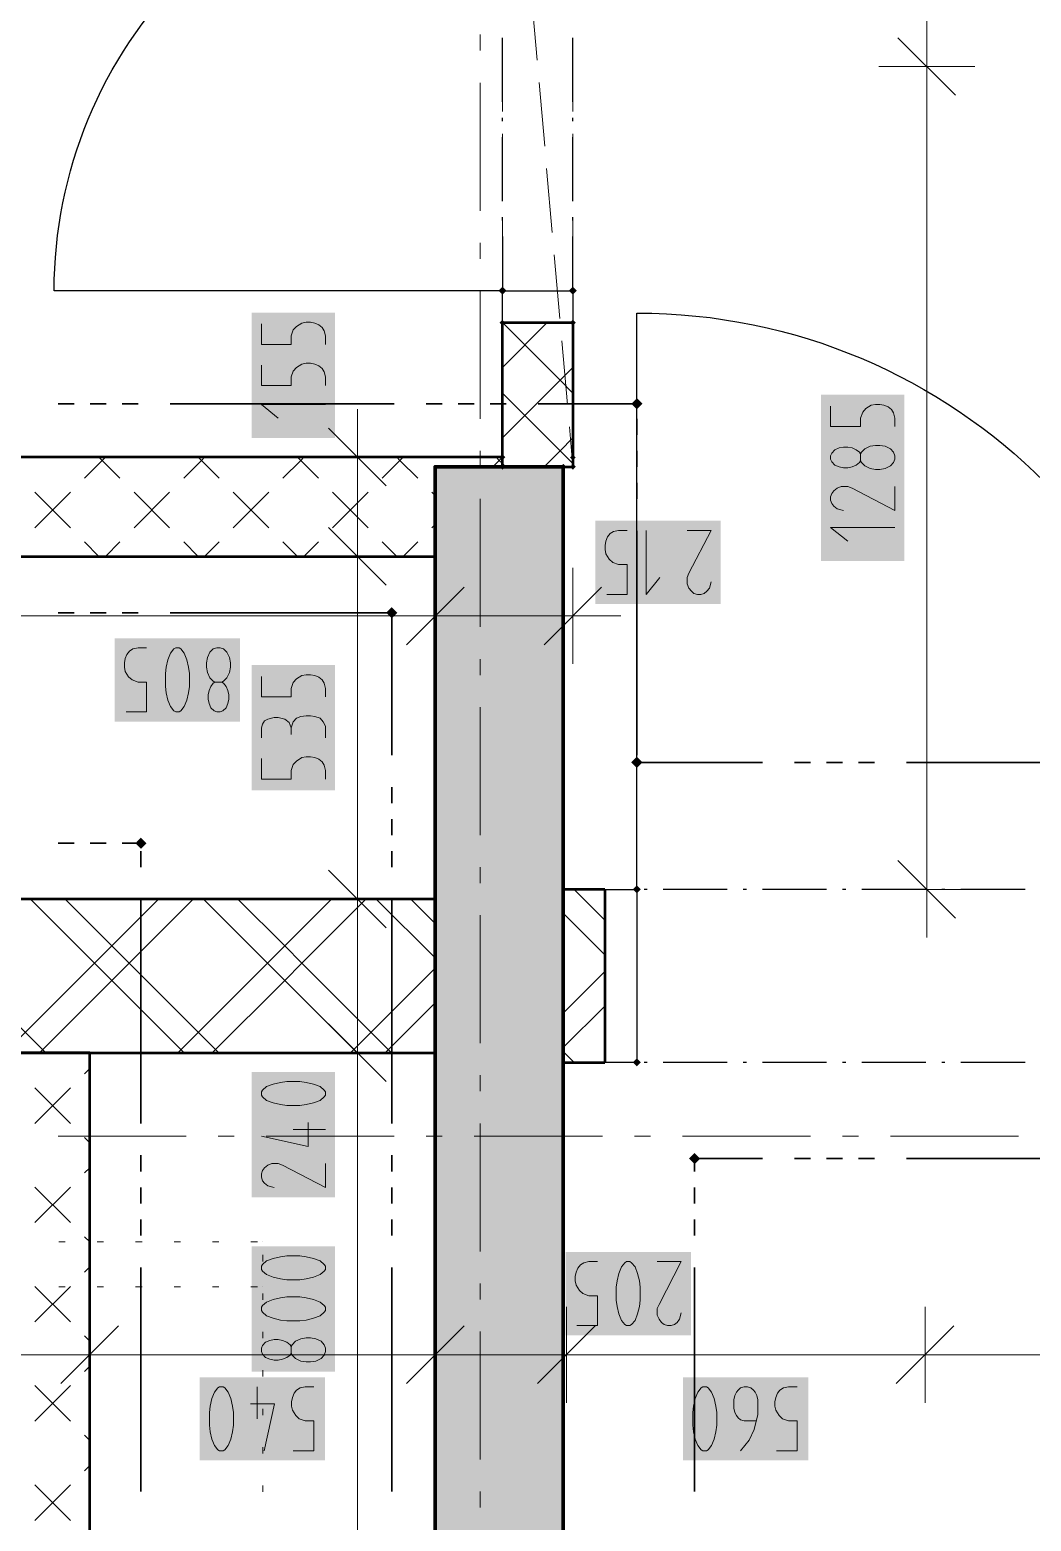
# Model space of a CAD drawing. Header units: millimetres. Extents: x 0 to 594, y 0 to 420.
# Drawn here: x 119.49 to 135.52, y 238.92 to 262.79 of the extents above; entities that cross this region are included whole.
import ezdxf

# ---------------------------------------------------------------- set-up
doc = ezdxf.new("R2010")
doc.units = ezdxf.units.MM
doc.header["$LTSCALE"] = 8
for name, color, linetype in [('PDF_Dvere', 7, 'Continuous'), ('PDF_Koty delkove', 7, 'Continuous'), ('PDF_Nabytek', 7, 'Continuous'), ('PDF_Osy hlavni', 7, 'Continuous'), ('PDF_Pozarni useky', 7, 'Continuous'), ('PDF_Preklady', 7, 'Continuous'), ('PDF_Pricky CP', 7, 'Continuous'), ('PDF_Pricky zdene', 7, 'Continuous'), ('PDF_Steny akusticke', 7, 'Continuous'), ('PDF_Steny obvodove nosne', 7, 'Continuous')]:
    doc.layers.add(name, color=color, linetype=linetype)

msp = doc.modelspace()

# ---------------------------------------------------------------- linework, layer by layer
at = {"layer": 'PDF_Dvere', "lineweight": 25}
for points in [[(127.056, 259.482), (127.056, 258.613), (119.881, 258.613, -0.414215), (127.056, 265.788), (127.056, 264.812)], [(129.208, 249.03), (129.208, 258.255, -0.414213), (138.433, 249.03), (137.573, 249.03)]]:
    msp.add_lwpolyline(points, format="xyb", dxfattribs=at)
for points in [[(127.056, 261.635), (127.056, 262.66)], [(128.183, 261.635), (128.183, 262.66)], [(127.056, 261.327), (127.056, 261.378)], [(128.183, 261.327), (128.183, 261.378)], [(127.056, 260.046), (127.056, 261.071)], [(128.183, 260.046), (128.183, 261.071)], [(127.056, 259.738), (127.056, 259.79)], [(128.183, 259.738), (128.183, 259.79)], [(128.183, 258.613), (128.183, 259.482)], [(129.373, 249.03), (129.322, 249.03)], [(130.654, 249.03), (129.629, 249.03)], [(130.962, 249.03), (130.91, 249.03)], [(132.243, 249.03), (131.218, 249.03)], [(132.55, 249.03), (132.499, 249.03)], [(133.832, 249.03), (132.807, 249.03)], [(134.139, 249.03), (134.088, 249.03)], [(135.42, 249.03), (134.395, 249.03)], [(129.373, 246.262), (129.322, 246.262)], [(130.654, 246.262), (129.629, 246.262)], [(130.962, 246.262), (130.91, 246.262)], [(132.243, 246.262), (131.218, 246.262)], [(132.55, 246.262), (132.499, 246.262)], [(133.832, 246.262), (132.807, 246.262)], [(134.139, 246.262), (134.088, 246.262)], [(135.42, 246.262), (134.395, 246.262)]]:
    msp.add_lwpolyline(points, dxfattribs=at)
for points in [[(128.183, 258.613), (128.183, 258.101), (127.056, 258.101), (127.056, 258.613)], [(129.208, 246.262), (128.696, 246.262), (128.696, 249.03), (129.208, 249.03)]]:
    msp.add_lwpolyline(points, close=True, dxfattribs=at)
at = {"layer": 'PDF_Dvere', "lineweight": 25, "transparency": 33554559}
for points in [[(127.056, 258.549), (126.992, 258.613), (127.12, 258.613), (127.056, 258.677)], [(128.183, 258.549), (128.119, 258.613), (128.247, 258.613), (128.183, 258.677)], [(129.272, 249.03), (129.208, 248.966), (129.208, 249.094), (129.144, 249.03)], [(129.272, 246.262), (129.208, 246.198), (129.208, 246.326), (129.144, 246.262)]]:
    msp.add_solid(points, dxfattribs=at)
at = {"layer": 'PDF_Koty delkove', "lineweight": 18}
for points in [[(133.847, 249.03), (133.847, 262.201), (133.847, 281.317), (133.847, 286.442)], [(134.308, 261.74), (133.386, 262.662)], [(134.616, 262.201), (133.847, 262.201), (133.078, 262.201)], [(123.197, 258.08), (123.197, 257.752), (123.674, 257.752), (123.674, 257.889), (123.709, 257.984), (123.76, 258.039), (123.846, 258.093), (123.913, 258.107), (123.982, 258.107), (124.051, 258.093)], [(124.051, 258.093), (124.118, 258.066), (124.169, 258.025), (124.204, 257.971), (124.222, 257.889), (124.222, 257.752)], [(123.197, 257.423), (123.197, 257.095), (123.674, 257.095), (123.674, 257.232), (123.709, 257.327), (123.76, 257.382), (123.846, 257.436), (123.913, 257.45), (123.982, 257.45), (124.051, 257.436), (124.118, 257.409), (124.169, 257.368), (124.204, 257.314), (124.222, 257.232), (124.222, 257.095)], [(124.222, 256.793), (123.197, 256.793), (123.469, 256.575)], [(124.734, 255.948), (124.734, 256.717)], [(132.309, 256.766), (132.309, 256.437), (132.787, 256.437), (132.787, 256.574), (132.822, 256.67), (132.873, 256.725), (132.958, 256.779), (133.026, 256.793), (133.095, 256.793), (133.163, 256.779), (133.231, 256.752), (133.282, 256.711), (133.317, 256.656), (133.334, 256.574), (133.334, 256.437)], [(125.195, 255.487), (124.273, 256.41)], [(125.503, 255.948), (124.734, 255.948), (123.965, 255.948)], [(124.734, 236.627), (124.734, 238.216), (124.734, 246.416), (124.734, 248.876), (124.734, 254.36), (124.734, 255.948)], [(132.77, 255.862), (132.718, 255.821), (132.651, 255.794), (132.582, 255.78), (132.513, 255.78), (132.446, 255.794), (132.377, 255.821), (132.326, 255.876), (132.309, 255.917), (132.309, 255.971), (132.326, 256.012), (132.377, 256.068), (132.446, 256.095), (132.513, 256.109), (132.582, 256.109), (132.651, 256.095), (132.718, 256.068), (132.77, 256.026), (132.787, 255.999)], [(132.787, 255.889), (132.77, 255.862)], [(133.334, 255.479), (133.334, 255.095), (132.651, 255.452), (132.582, 255.479), (132.48, 255.479), (132.412, 255.452), (132.361, 255.41), (132.326, 255.369), (132.309, 255.314), (132.309, 255.26), (132.326, 255.205), (132.361, 255.164), (132.412, 255.123), (132.513, 255.095)], [(125.195, 253.898), (124.273, 254.821)], [(128.712, 254.605), (128.739, 254.673), (128.78, 254.724), (128.834, 254.759), (128.916, 254.776), (129.054, 254.776)], [(129.355, 254.776), (129.355, 253.751), (129.573, 254.024)], [(130.012, 254.776), (130.396, 254.776), (130.039, 254.093), (130.012, 254.024), (130.012, 253.921), (130.039, 253.854), (130.08, 253.803), (130.121, 253.768), (130.176, 253.751), (130.23, 253.751), (130.285, 253.768), (130.327, 253.803), (130.368, 253.854), (130.396, 253.955)], [(133.334, 254.822), (132.309, 254.822), (132.582, 254.603)], [(128.725, 253.751), (129.054, 253.751), (129.054, 254.229), (128.916, 254.229), (128.821, 254.264), (128.766, 254.315), (128.712, 254.4), (128.698, 254.468), (128.698, 254.536), (128.712, 254.605)], [(125.503, 254.36), (124.734, 254.36), (123.965, 254.36)], [(125.979, 254.176), (125.979, 253.408), (125.979, 252.639)], [(128.183, 254.176), (128.183, 253.408), (128.183, 252.639)], [(126.441, 253.869), (125.518, 252.946)], [(128.644, 253.869), (127.722, 252.946)], [(128.183, 253.408), (125.979, 253.408), (125.101, 253.408), (119.779, 253.408), (117.728, 253.408), (116.14, 253.408), (115.431, 253.408), (114.576, 253.408), (111.642, 253.408), (105.758, 253.408)], [(128.183, 253.408), (128.952, 253.408)], [(121.032, 251.87), (121.361, 251.87), (121.361, 252.348), (121.223, 252.348), (121.128, 252.383), (121.073, 252.434), (121.019, 252.519), (121.005, 252.587), (121.005, 252.655), (121.019, 252.724), (121.046, 252.792), (121.087, 252.843), (121.141, 252.878), (121.223, 252.895), (121.361, 252.895)], [(121.826, 251.87), (121.88, 251.87), (121.908, 251.887), (121.963, 251.955), (122.004, 252.058), (122.032, 252.178), (122.045, 252.279), (122.045, 252.484), (122.032, 252.587), (122.004, 252.707), (121.963, 252.809), (121.908, 252.878), (121.88, 252.895), (121.826, 252.895), (121.798, 252.878), (121.744, 252.809), (121.703, 252.707), (121.676, 252.587), (121.662, 252.484)], [(121.662, 252.484), (121.662, 252.279), (121.676, 252.178), (121.703, 252.058), (121.744, 251.955), (121.798, 251.887), (121.826, 251.87)], [(122.565, 252.348), (122.592, 252.33), (122.634, 252.279), (122.661, 252.212), (122.675, 252.143), (122.675, 252.074), (122.661, 252.007), (122.634, 251.938), (122.579, 251.887), (122.537, 251.87), (122.483, 251.87), (122.442, 251.887), (122.387, 251.938), (122.36, 252.007), (122.346, 252.074), (122.346, 252.143), (122.36, 252.212), (122.387, 252.279), (122.428, 252.33), (122.455, 252.348)], [(123.197, 252.44), (123.197, 252.111), (123.674, 252.111), (123.674, 252.248), (123.709, 252.344), (123.76, 252.399), (123.846, 252.453), (123.913, 252.467), (123.982, 252.467), (124.051, 252.453), (124.118, 252.426), (124.169, 252.385), (124.204, 252.33), (124.222, 252.248), (124.222, 252.111)], [(123.197, 251.454), (123.197, 251.618), (123.213, 251.673), (123.248, 251.728), (123.299, 251.755), (123.401, 251.783), (123.469, 251.783), (123.572, 251.755), (123.641, 251.7), (123.674, 251.618)], [(124.222, 251.454), (124.222, 251.645), (124.187, 251.714), (124.136, 251.769), (124.051, 251.796), (123.982, 251.81), (123.913, 251.81), (123.828, 251.796), (123.76, 251.769), (123.709, 251.714), (123.674, 251.618), (123.674, 251.509)], [(123.197, 251.126), (123.197, 250.797), (123.674, 250.797), (123.674, 250.934), (123.709, 251.029), (123.76, 251.085), (123.846, 251.139), (123.913, 251.153), (123.982, 251.153), (124.051, 251.139), (124.118, 251.112), (124.169, 251.071), (124.204, 251.016), (124.222, 250.934), (124.222, 250.797)], [(134.308, 248.568), (133.386, 249.491)], [(125.195, 248.415), (124.273, 249.337)], [(134.616, 249.03), (133.847, 249.03), (133.078, 249.03)], [(133.847, 249.03), (133.847, 248.261)], [(125.503, 248.876), (124.734, 248.876), (123.965, 248.876)], [(125.195, 245.955), (124.273, 246.877)], [(125.503, 246.416), (124.734, 246.416), (123.965, 246.416)], [(123.948, 245.298), (123.948, 244.914), (123.197, 245.079)], [(124.222, 245.189), (123.709, 245.189)], [(124.222, 244.641), (124.222, 244.257), (123.538, 244.614), (123.469, 244.641), (123.367, 244.641), (123.299, 244.614), (123.248, 244.573), (123.213, 244.532), (123.197, 244.477), (123.197, 244.422), (123.213, 244.367), (123.248, 244.326), (123.299, 244.285), (123.401, 244.257)], [(128.248, 242.048), (128.577, 242.048), (128.577, 242.526), (128.439, 242.526), (128.344, 242.561), (128.289, 242.612), (128.235, 242.697), (128.221, 242.765), (128.221, 242.833), (128.235, 242.902), (128.262, 242.97), (128.303, 243.021), (128.357, 243.056), (128.439, 243.073), (128.577, 243.073)], [(129.124, 242.065), (129.179, 242.133), (129.22, 242.236), (129.248, 242.356), (129.262, 242.457), (129.262, 242.662), (129.248, 242.765), (129.22, 242.885), (129.179, 242.987), (129.124, 243.056), (129.097, 243.073), (129.042, 243.073), (129.014, 243.056), (128.96, 242.987), (128.919, 242.885), (128.892, 242.765), (128.878, 242.662)], [(129.535, 243.073), (129.919, 243.073), (129.562, 242.389), (129.535, 242.321), (129.535, 242.218), (129.562, 242.151), (129.603, 242.099), (129.644, 242.065), (129.699, 242.048), (129.754, 242.048), (129.809, 242.065), (129.85, 242.099), (129.891, 242.151), (129.919, 242.252)], [(128.878, 242.662), (128.878, 242.457), (128.892, 242.356), (128.919, 242.236), (128.96, 242.133), (129.014, 242.065), (129.042, 242.048), (129.097, 242.048), (129.124, 242.065)], [(120.45, 242.35), (120.45, 241.581), (120.45, 240.813)], [(123.811, 242.508), (123.606, 242.508), (123.504, 242.494), (123.384, 242.467), (123.282, 242.426), (123.213, 242.372), (123.197, 242.344), (123.197, 242.289), (123.213, 242.262), (123.282, 242.207), (123.384, 242.166), (123.504, 242.138)], [(123.504, 242.138), (123.606, 242.124), (123.811, 242.124), (123.913, 242.138), (124.033, 242.166), (124.136, 242.207), (124.204, 242.262), (124.222, 242.289), (124.222, 242.344), (124.204, 242.372), (124.136, 242.426), (124.033, 242.467), (123.913, 242.494), (123.811, 242.508)], [(125.979, 242.35), (125.979, 241.581), (125.979, 240.813)], [(128.081, 242.35), (128.081, 241.581), (128.081, 240.813)], [(128.081, 242.35), (128.081, 241.581), (128.081, 240.813)], [(133.821, 242.35), (133.821, 241.581), (133.821, 240.813)], [(120.911, 242.043), (119.988, 241.12)], [(126.441, 242.043), (125.518, 241.12)], [(128.542, 242.043), (127.619, 241.12)], [(128.542, 242.043), (127.619, 241.12)], [(134.282, 242.043), (133.359, 241.12)], [(123.674, 241.604), (123.657, 241.577), (123.606, 241.536), (123.538, 241.509), (123.469, 241.495), (123.401, 241.495), (123.333, 241.509), (123.264, 241.536), (123.213, 241.591), (123.197, 241.632), (123.197, 241.687), (123.213, 241.728), (123.264, 241.783), (123.333, 241.81), (123.401, 241.824), (123.469, 241.824), (123.538, 241.81), (123.606, 241.783), (123.657, 241.742), (123.674, 241.715)], [(128.081, 241.581), (125.979, 241.581), (125.923, 241.581), (121.563, 241.581), (120.45, 241.581), (118.861, 241.581), (116.117, 241.581), (113.911, 241.581), (110.165, 241.581), (105.146, 241.581), (101.436, 241.581), (99.893, 241.581), (98.868, 241.581), (97.536, 241.581), (95.715, 241.581), (69.759, 241.581)], [(128.081, 241.581), (127.312, 241.581)], [(128.081, 241.581), (128.849, 241.581)], [(286.493, 241.581), (285.314, 241.581), (277.114, 241.581), (274.501, 241.581), (268.043, 241.581), (211.361, 241.581), (203.469, 241.581), (195.986, 241.581), (157.447, 241.581), (155.96, 241.581), (143.046, 241.581), (133.821, 241.581), (128.081, 241.581)], [(122.407, 240.231), (122.448, 240.129), (122.502, 240.06), (122.53, 240.044), (122.584, 240.044), (122.612, 240.06), (122.666, 240.129), (122.707, 240.231), (122.735, 240.351), (122.749, 240.453), (122.749, 240.658), (122.735, 240.76), (122.707, 240.88), (122.666, 240.983), (122.612, 241.051), (122.584, 241.069), (122.53, 241.069), (122.502, 241.051), (122.448, 240.983), (122.407, 240.88), (122.38, 240.76), (122.366, 240.658)], [(123.132, 241.069), (123.132, 240.556)], [(123.707, 240.044), (124.035, 240.044), (124.035, 240.522), (123.898, 240.522), (123.803, 240.556), (123.748, 240.608), (123.694, 240.693), (123.68, 240.76), (123.68, 240.829), (123.694, 240.898), (123.721, 240.965), (123.762, 241.017), (123.816, 241.051), (123.898, 241.069), (124.035, 241.069)], [(130.471, 240.76), (130.443, 240.88), (130.402, 240.983), (130.348, 241.051), (130.32, 241.069), (130.266, 241.069), (130.238, 241.051), (130.184, 240.983), (130.143, 240.88), (130.116, 240.76), (130.102, 240.658)], [(131.114, 240.522), (130.923, 240.522), (130.868, 240.539), (130.827, 240.573), (130.8, 240.608), (130.773, 240.658), (130.759, 240.727), (130.759, 240.863), (130.773, 240.932), (130.8, 240.983), (130.827, 241.017), (130.868, 241.051), (130.923, 241.069), (130.977, 241.069), (131.032, 241.051), (131.073, 241.017), (131.1, 240.983), (131.128, 240.932), (131.142, 240.863), (131.142, 240.624), (131.087, 240.385), (131.005, 240.214), (130.868, 240.044)], [(131.443, 240.044), (131.771, 240.044), (131.771, 240.522), (131.634, 240.522), (131.539, 240.556), (131.484, 240.608), (131.43, 240.693), (131.416, 240.76), (131.416, 240.829), (131.43, 240.898), (131.457, 240.965), (131.498, 241.017), (131.552, 241.051), (131.634, 241.069), (131.771, 241.069)], [(122.366, 240.658), (122.366, 240.453), (122.38, 240.351), (122.407, 240.231)], [(123.023, 240.795), (123.406, 240.795), (123.241, 240.044)], [(130.102, 240.658), (130.102, 240.453), (130.116, 240.351), (130.143, 240.231), (130.184, 240.129), (130.238, 240.06), (130.266, 240.044), (130.32, 240.044), (130.348, 240.06), (130.402, 240.129), (130.443, 240.231), (130.471, 240.351), (130.485, 240.453), (130.485, 240.658), (130.471, 240.76)]]:
    msp.add_lwpolyline(points, dxfattribs=at)
for points in [[(133.095, 256.136), (133.026, 256.136), (132.941, 256.122), (132.856, 256.081), (132.805, 256.026), (132.787, 255.999), (132.787, 255.889), (132.805, 255.862), (132.856, 255.807), (132.941, 255.766), (133.026, 255.752), (133.095, 255.752), (133.18, 255.766), (133.266, 255.807), (133.317, 255.862), (133.334, 255.917), (133.334, 255.971), (133.317, 256.026), (133.266, 256.081), (133.18, 256.122)], [(122.319, 252.655), (122.319, 252.587), (122.333, 252.502), (122.373, 252.417), (122.428, 252.365), (122.455, 252.348), (122.565, 252.348), (122.592, 252.365), (122.647, 252.417), (122.689, 252.502), (122.703, 252.587), (122.703, 252.655), (122.689, 252.74), (122.647, 252.827), (122.592, 252.878), (122.537, 252.895), (122.483, 252.895), (122.428, 252.878), (122.373, 252.827), (122.333, 252.74)], [(123.811, 245.955), (123.606, 245.955), (123.504, 245.941), (123.384, 245.914), (123.282, 245.873), (123.213, 245.819), (123.197, 245.791), (123.197, 245.737), (123.213, 245.709), (123.282, 245.654), (123.384, 245.613), (123.504, 245.585), (123.606, 245.571), (123.811, 245.571), (123.913, 245.585), (124.033, 245.613), (124.136, 245.654), (124.204, 245.709), (124.222, 245.737), (124.222, 245.791), (124.204, 245.819), (124.136, 245.873), (124.033, 245.914), (123.913, 245.941)], [(123.811, 243.165), (123.606, 243.165), (123.504, 243.151), (123.384, 243.124), (123.282, 243.083), (123.213, 243.029), (123.197, 243.001), (123.197, 242.946), (123.213, 242.919), (123.282, 242.864), (123.384, 242.823), (123.504, 242.795), (123.606, 242.781), (123.811, 242.781), (123.913, 242.795), (124.033, 242.823), (124.136, 242.864), (124.204, 242.919), (124.222, 242.946), (124.222, 243.001), (124.204, 243.029), (124.136, 243.083), (124.033, 243.124), (123.913, 243.151)], [(123.982, 241.851), (123.913, 241.851), (123.828, 241.837), (123.743, 241.797), (123.692, 241.742), (123.674, 241.715), (123.674, 241.604), (123.692, 241.577), (123.743, 241.522), (123.828, 241.481), (123.913, 241.467), (123.982, 241.467), (124.067, 241.481), (124.153, 241.522), (124.204, 241.577), (124.222, 241.632), (124.222, 241.687), (124.204, 241.742), (124.153, 241.797), (124.067, 241.837)]]:
    msp.add_lwpolyline(points, close=True, dxfattribs=at)
at = {"layer": 'PDF_Koty delkove', "color": 7, "lineweight": 18, "true_color": 0xffffff, "transparency": 33554559}
for points in [[(124.375, 256.256), (124.375, 258.261), (123.043, 256.256), (123.043, 258.261)], [(133.488, 254.284), (133.488, 256.946), (132.156, 254.284), (132.156, 256.946)], [(130.549, 254.93), (128.544, 254.93), (130.549, 253.598), (128.544, 253.598)], [(122.856, 253.049), (120.851, 253.049), (122.856, 251.716), (120.851, 251.716)], [(124.375, 250.615), (124.375, 252.62), (123.043, 250.615), (123.043, 252.62)], [(124.375, 244.104), (124.375, 246.108), (123.043, 244.104), (123.043, 246.108)], [(124.375, 241.314), (124.375, 243.318), (123.043, 241.314), (123.043, 243.318)], [(130.072, 243.227), (128.068, 243.227), (130.072, 241.894), (128.068, 241.894)], [(124.217, 241.223), (122.212, 241.223), (124.217, 239.89), (122.212, 239.89)], [(131.953, 241.223), (129.948, 241.223), (131.953, 239.89), (129.948, 239.89)]]:
    msp.add_solid(points, dxfattribs=at)
at = {"layer": 'PDF_Nabytek', "lineweight": 13}
for points in [[(120.058, 243.387), (119.955, 243.387)], [(120.673, 243.387), (120.57, 243.387)], [(121.288, 243.387), (121.185, 243.387)], [(121.903, 243.387), (121.8, 243.387)], [(122.518, 243.387), (122.415, 243.387)], [(123.133, 243.387), (123.03, 243.387)], [(123.22, 243.387), (123.22, 243.387)], [(123.22, 243.387), (123.22, 243.387)], [(123.22, 243.077), (123.22, 243.179)], [(120.058, 242.669), (119.955, 242.669)], [(120.673, 242.669), (120.57, 242.669)], [(121.288, 242.669), (121.185, 242.669)], [(121.903, 242.669), (121.8, 242.669)], [(122.518, 242.669), (122.415, 242.669)], [(123.133, 242.669), (123.03, 242.669)], [(123.22, 242.669), (123.22, 242.669)], [(123.22, 242.462), (123.22, 242.564)], [(123.22, 241.847), (123.22, 241.949)], [(123.22, 241.232), (123.22, 241.334)], [(123.22, 240.617), (123.22, 240.719)], [(123.22, 240.002), (123.22, 240.104)], [(123.22, 239.387), (123.22, 239.489)]]:
    msp.add_lwpolyline(points, dxfattribs=at)
at = {"layer": 'PDF_Osy hlavni', "lineweight": 18}
for points in [[(126.697, 262.455), (126.697, 262.711)], [(126.697, 259.892), (126.697, 261.942)], [(126.697, 259.123), (126.697, 259.38)], [(126.697, 256.561), (126.697, 258.611)], [(126.697, 255.792), (126.697, 256.048)], [(126.697, 253.23), (126.697, 255.28)], [(126.697, 252.461), (126.697, 252.717)], [(126.697, 249.899), (126.697, 251.949)], [(126.697, 249.13), (126.697, 249.386)], [(126.697, 246.567), (126.697, 248.617)], [(126.697, 245.799), (126.697, 246.055)], [(126.697, 243.236), (126.697, 245.286)], [(121.993, 245.083), (119.943, 245.083)], [(122.762, 245.083), (122.505, 245.083)], [(125.324, 245.083), (123.274, 245.083)], [(126.093, 245.083), (125.837, 245.083)], [(128.655, 245.083), (126.605, 245.083)], [(129.424, 245.083), (129.168, 245.083)], [(131.987, 245.083), (129.937, 245.083)], [(132.755, 245.083), (132.499, 245.083)], [(135.318, 245.083), (133.268, 245.083)], [(126.697, 242.467), (126.697, 242.724)], [(126.697, 239.905), (126.697, 241.955)], [(126.697, 239.136), (126.697, 239.392)]]:
    msp.add_lwpolyline(points, dxfattribs=at)
at = {"layer": 'PDF_Pozarni useky', "lineweight": 35}
for points in [[(120.199, 256.803), (119.943, 256.803)], [(120.712, 256.803), (120.455, 256.803)], [(121.224, 256.803), (120.968, 256.803)], [(125.324, 256.803), (121.737, 256.803)], [(126.093, 256.803), (125.837, 256.803)], [(126.605, 256.803), (126.349, 256.803)], [(127.118, 256.803), (126.862, 256.803)], [(129.208, 256.803), (127.63, 256.803)], [(129.208, 256.305), (129.208, 256.561)], [(129.208, 255.792), (129.208, 256.048)], [(129.208, 255.28), (129.208, 255.536)], [(129.208, 251.18), (129.208, 254.767)], [(120.199, 253.458), (119.943, 253.458)], [(120.712, 253.458), (120.455, 253.458)], [(121.224, 253.458), (120.968, 253.458)], [(125.284, 251.18), (125.284, 253.458), (121.737, 253.458)], [(131.218, 251.063), (129.208, 251.063)], [(131.987, 251.063), (131.73, 251.063)], [(132.499, 251.063), (132.243, 251.063)], [(133.012, 251.063), (132.755, 251.063)], [(137.112, 251.063), (133.524, 251.063)], [(125.284, 250.411), (125.284, 250.667)], [(125.284, 249.899), (125.284, 250.155)], [(120.199, 249.768), (119.943, 249.768)], [(120.712, 249.768), (120.455, 249.768)], [(121.224, 249.768), (120.968, 249.768)], [(121.27, 249.386), (121.27, 249.642)], [(125.284, 249.386), (125.284, 249.642)], [(121.27, 245.286), (121.27, 248.874)], [(125.284, 245.286), (125.284, 248.874)], [(121.27, 244.517), (121.27, 244.774)], [(125.284, 244.517), (125.284, 244.774)], [(131.218, 244.722), (130.131, 244.722), (130.131, 244.517)], [(131.987, 244.722), (131.73, 244.722)], [(132.499, 244.722), (132.243, 244.722)], [(133.012, 244.722), (132.755, 244.722)], [(137.112, 244.722), (133.524, 244.722)], [(121.27, 244.005), (121.27, 244.261)], [(125.284, 244.005), (125.284, 244.261)], [(130.131, 244.005), (130.131, 244.261)], [(121.27, 243.492), (121.27, 243.749)], [(125.284, 243.492), (125.284, 243.749)], [(130.131, 243.492), (130.131, 243.749)], [(121.27, 239.392), (121.27, 242.98)], [(125.284, 239.392), (125.284, 242.98)], [(130.131, 239.392), (130.131, 242.98)]]:
    msp.add_lwpolyline(points, dxfattribs=at)
at = {"layer": 'PDF_Pozarni useky', "lineweight": 35, "transparency": 33554559}
for points in [[(129.208, 256.713), (129.118, 256.803), (129.298, 256.803), (129.208, 256.893)], [(129.298, 256.803), (129.208, 256.713), (129.208, 256.893), (129.118, 256.803)], [(125.284, 253.369), (125.194, 253.458), (125.374, 253.458), (125.284, 253.548)], [(125.374, 253.458), (125.284, 253.369), (125.284, 253.548), (125.194, 253.458)], [(129.208, 250.973), (129.118, 251.063), (129.298, 251.063), (129.208, 251.153)], [(129.298, 251.063), (129.208, 250.973), (129.208, 251.153), (129.118, 251.063)], [(121.36, 249.768), (121.27, 249.679), (121.27, 249.858), (121.181, 249.768)], [(121.27, 249.679), (121.181, 249.768), (121.36, 249.768), (121.27, 249.858)], [(130.22, 244.722), (130.131, 244.633), (130.131, 244.812), (130.041, 244.722)], [(130.131, 244.633), (130.041, 244.722), (130.22, 244.722), (130.131, 244.812)]]:
    msp.add_solid(points, dxfattribs=at)
at = {"layer": 'PDF_Preklady', "lineweight": 18}
for points in [[(127.61, 262.303), (127.521, 263.324)], [(127.056, 261.481), (127.056, 262.506)], [(128.183, 261.481), (128.183, 262.506)], [(127.732, 260.924), (127.642, 261.945)], [(127.056, 260.097), (127.056, 261.122)], [(128.183, 260.097), (128.183, 261.122)], [(127.853, 259.546), (127.763, 260.567)], [(127.056, 258.713), (127.056, 259.738)], [(128.183, 258.713), (128.183, 259.738)], [(127.974, 258.167), (127.885, 259.188)], [(127.056, 258.101), (127.056, 258.355)], [(128.183, 258.101), (128.183, 258.355)], [(127.056, 257.33), (127.056, 258.101)], [(128.183, 257.33), (128.183, 258.101)], [(128.096, 256.789), (128.006, 257.81)], [(127.056, 255.948), (127.056, 256.971)], [(128.183, 255.946), (128.183, 256.971)], [(128.029, 255.795), (128.183, 255.795), (128.127, 256.432)], [(127.056, 255.946), (127.056, 255.948)], [(128.029, 255.795), (127.374, 255.795)]]:
    msp.add_lwpolyline(points, dxfattribs=at)
at = {"layer": 'PDF_Preklady', "lineweight": 18, "transparency": 33554559}
for points in [[(127.056, 258.055), (127.01, 258.101), (127.102, 258.101), (127.056, 258.147)], [(127.056, 258.055), (127.01, 258.101), (127.102, 258.101), (127.056, 258.147)], [(128.183, 258.055), (128.137, 258.101), (128.229, 258.101), (128.183, 258.147)], [(128.183, 258.055), (128.137, 258.101), (128.229, 258.101), (128.183, 258.147)], [(127.056, 255.902), (127.01, 255.948), (127.102, 255.948), (127.056, 255.995)], [(127.056, 255.902), (127.01, 255.948), (127.102, 255.948), (127.056, 255.995)], [(128.183, 255.897), (128.137, 255.943), (128.229, 255.943), (128.183, 255.989)], [(128.183, 255.897), (128.137, 255.943), (128.229, 255.943), (128.183, 255.989)], [(127.056, 255.749), (127.01, 255.795), (127.102, 255.795), (127.056, 255.841)], [(127.102, 255.795), (127.056, 255.749), (127.056, 255.841), (127.01, 255.795)], [(128.076, 255.795), (128.029, 255.749), (128.029, 255.841), (127.983, 255.795)], [(128.076, 255.795), (128.029, 255.749), (128.029, 255.841), (127.983, 255.795)], [(128.187, 255.749), (128.137, 255.791), (128.229, 255.799), (128.179, 255.841)], [(128.183, 255.749), (128.137, 255.795), (128.229, 255.795), (128.183, 255.841)], [(128.229, 255.795), (128.183, 255.749), (128.183, 255.841), (128.137, 255.795)]]:
    msp.add_solid(points, dxfattribs=at)
at = {"layer": 'PDF_Pricky CP', "lineweight": 50}
for points in [[(116.14, 254.36), (116.14, 248.876), (117.728, 248.876), (117.728, 254.36), (125.979, 254.36), (125.979, 255.795), (127.056, 255.795), (127.056, 255.948), (116.14, 255.948), (116.14, 254.36)], [(120.45, 238.216), (120.45, 246.416), (118.861, 246.416), (118.861, 236.627), (120.45, 236.627)]]:
    msp.add_lwpolyline(points, dxfattribs=at)
at = {"layer": 'PDF_Pricky CP', "lineweight": 9}
for points in [[(120.65, 255.897), (120.365, 255.613)], [(120.934, 255.613), (120.65, 255.897), (120.598, 255.948)], [(120.65, 255.897), (120.701, 255.948)], [(122.238, 255.897), (121.954, 255.613)], [(122.523, 255.613), (122.238, 255.897), (122.187, 255.948)], [(122.238, 255.897), (122.289, 255.948)], [(123.827, 255.897), (123.543, 255.613)], [(124.111, 255.613), (123.827, 255.897), (123.776, 255.948)], [(123.827, 255.897), (123.878, 255.948)], [(125.416, 255.897), (125.131, 255.613)], [(125.7, 255.613), (125.416, 255.897), (125.364, 255.948)], [(125.416, 255.897), (125.467, 255.948)], [(126.902, 255.795), (127.004, 255.897), (127.056, 255.948)], [(127.056, 255.846), (127.004, 255.897), (126.953, 255.948)], [(120.14, 254.818), (119.571, 255.387)], [(120.14, 255.387), (119.571, 254.818)], [(121.728, 254.818), (121.159, 255.387)], [(121.728, 255.387), (121.159, 254.818)], [(123.317, 254.818), (122.748, 255.387)], [(123.317, 255.387), (122.748, 254.818)], [(124.906, 254.818), (124.337, 255.387)], [(124.906, 255.387), (124.337, 254.818)], [(125.979, 255.333), (125.926, 255.387)], [(125.979, 254.872), (125.926, 254.818)], [(120.598, 254.36), (120.365, 254.593)], [(120.701, 254.36), (120.934, 254.593)], [(122.187, 254.36), (121.954, 254.593)], [(122.289, 254.36), (122.523, 254.593)], [(123.776, 254.36), (123.543, 254.593)], [(123.878, 254.36), (124.111, 254.593)], [(125.364, 254.36), (125.131, 254.593)], [(125.467, 254.36), (125.7, 254.593)], [(120.45, 246.165), (120.365, 246.08)], [(120.14, 245.286), (119.571, 245.855)], [(120.14, 245.855), (119.571, 245.286)], [(120.45, 244.976), (120.365, 245.06)], [(120.45, 244.576), (120.365, 244.492)], [(120.14, 243.697), (119.571, 244.266)], [(120.14, 244.266), (119.571, 243.697)], [(120.45, 243.387), (120.365, 243.472)], [(120.45, 242.987), (120.365, 242.903)], [(120.14, 242.109), (119.571, 242.677)], [(120.14, 242.677), (119.571, 242.109)], [(120.45, 241.798), (120.365, 241.883)], [(120.45, 241.399), (120.365, 241.314)], [(120.14, 240.52), (119.571, 241.089)], [(120.14, 241.089), (119.571, 240.52)], [(120.45, 240.21), (120.365, 240.294)], [(120.45, 239.81), (120.365, 239.725)], [(120.14, 238.931), (119.571, 239.5)], [(120.14, 239.5), (119.571, 238.931)]]:
    msp.add_lwpolyline(points, dxfattribs=at)
at = {"layer": 'PDF_Pricky zdene', "lineweight": 9}
for points in [[(128.183, 256.973), (127.978, 257.178), (127.056, 258.101)], [(127.773, 258.101), (127.056, 257.383)], [(128.183, 257.383), (127.978, 257.178), (127.056, 256.256)], [(128.183, 255.846), (127.978, 256.051), (127.056, 256.973)], [(128.183, 256.256), (127.978, 256.051), (127.722, 255.795)], [(127.107, 255.795), (127.056, 255.846)]]:
    msp.add_lwpolyline(points, dxfattribs=at)
at = {"layer": 'PDF_Pricky zdene', "lineweight": 50}
msp.add_lwpolyline([(127.056, 258.101), (128.183, 258.101), (128.183, 255.795), (128.183, 255.79), (128.029, 255.79), (128.029, 255.795), (127.056, 255.795), (127.056, 255.948), (127.056, 258.101)], dxfattribs=at)
at = {"layer": 'PDF_Steny akusticke', "lineweight": 50}
for points in [[(128.696, 249.03), (128.183, 249.03), (128.029, 249.03), (128.029, 248.876), (128.029, 246.262), (128.081, 246.262), (128.696, 246.262)], [(128.696, 249.03), (128.696, 246.262)], [(97.536, 248.876), (97.536, 246.416), (98.868, 246.416), (118.861, 246.416), (120.45, 246.416), (125.979, 246.416), (125.979, 248.876), (117.728, 248.876), (116.14, 248.876), (100.15, 248.876)]]:
    msp.add_lwpolyline(points, dxfattribs=at)
at = {"layer": 'PDF_Steny akusticke', "lineweight": 9}
for points in [[(128.696, 248.538), (128.204, 249.03)], [(119.748, 246.416), (118.313, 247.851), (118.036, 248.128), (117.287, 248.876)], [(121.551, 248.876), (120.803, 248.128), (120.526, 247.851), (119.502, 248.876)], [(122.515, 246.416), (121.08, 247.851), (120.803, 248.128), (120.055, 248.876)], [(120.803, 247.574), (121.08, 247.851), (122.105, 248.876)], [(123.294, 247.851), (122.269, 248.876)], [(122.412, 246.416), (123.571, 247.574), (123.847, 247.851), (124.872, 248.876)], [(125.282, 246.416), (123.847, 247.851), (123.571, 248.128), (122.822, 248.876)], [(123.294, 247.851), (123.571, 248.128), (124.319, 248.876)], [(125.979, 247.933), (125.036, 248.876)], [(125.979, 248.486), (125.59, 248.876)], [(128.696, 247.984), (128.029, 248.65)], [(119.645, 246.416), (120.803, 247.574), (120.526, 247.851), (119.091, 246.416)], [(124.729, 246.416), (123.571, 247.574), (123.294, 247.851), (121.859, 246.416)], [(124.626, 246.416), (125.979, 247.769)], [(121.961, 246.416), (120.803, 247.574)], [(128.029, 247.051), (128.696, 247.718)], [(125.18, 246.416), (125.979, 247.215)], [(128.029, 246.498), (128.696, 247.164)], [(128.204, 246.262), (128.029, 246.436)]]:
    msp.add_lwpolyline(points, dxfattribs=at)
at = {"layer": 'PDF_Steny obvodove nosne', "lineweight": 70}
for points in [[(128.029, 248.876), (128.029, 249.03), (128.029, 255.79), (128.029, 255.795), (127.056, 255.795), (125.979, 255.795), (125.979, 254.36), (125.979, 248.876)], [(125.979, 248.876), (125.979, 246.416), (125.979, 238.216), (125.979, 236.627), (125.979, 221.662), (125.979, 219.049), (128.029, 219.049), (128.029, 221.662), (128.029, 246.262), (128.029, 248.876)]]:
    msp.add_lwpolyline(points, dxfattribs=at)
at = {"layer": 'PDF_Steny obvodove nosne', "color": 9, "lineweight": 9, "true_color": 0xc0c0c0, "transparency": 33554559}
for points in [[(125.979, 255.795), (125.979, 248.876), (128.029, 255.795), (128.029, 248.876)], [(125.979, 248.876), (125.979, 219.049), (128.029, 248.876), (128.029, 219.049)]]:
    msp.add_solid(points, dxfattribs=at)

doc.saveas('drawing.dxf')
